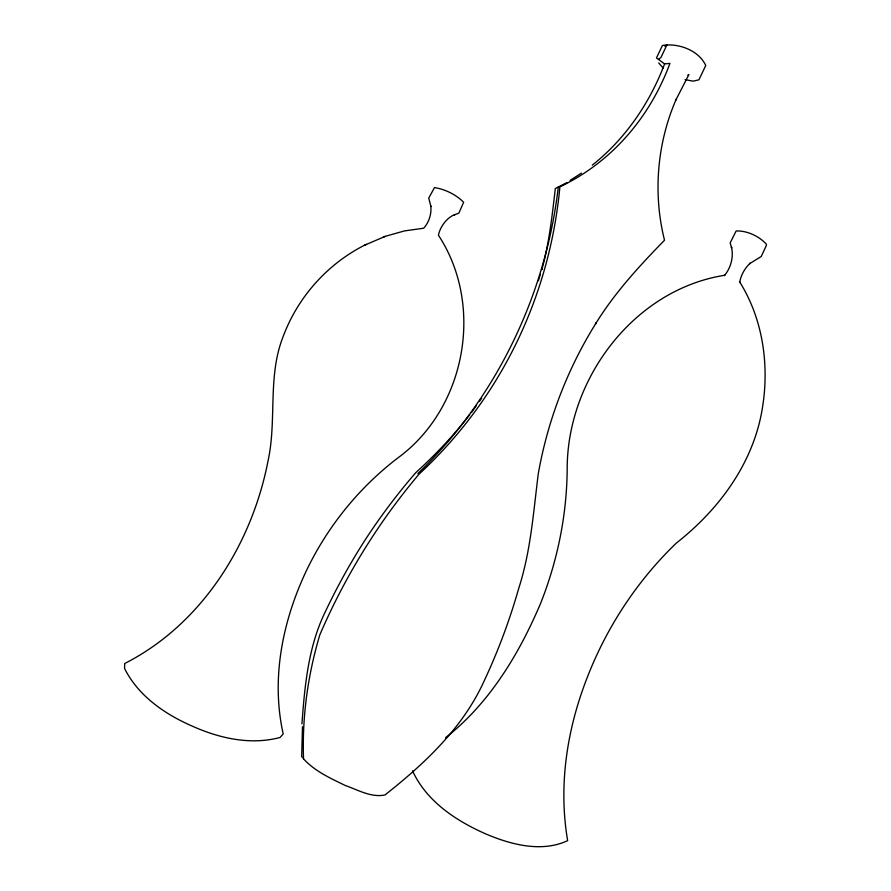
<?xml version="1.0" encoding="UTF-8"?>
<svg xmlns="http://www.w3.org/2000/svg" width="891" height="891" viewBox="0 0 891 891"><rect width="100%" height="100%" fill="white"/><g stroke="black" fill="none" stroke-linecap="round" stroke-linejoin="round"><path stroke-width="1.34" d="M301.67 756.871L302.483 726.722M301.938 723.915C304.7 685.725 308.364 646.086 325.538 611.304C337.422 586.178 350.954 561.865 366.056 538.532C381.148 515.51 397.754 493.491 415.763 472.675C435.376 454.911 453.586 435.632 469.746 414.671M558.312 186.787C545.86 294.665 496.231 398.132 417.879 473.611M542.263 267.957L541.828 269.639C549.19 243.132 552.142 215.733 555.327 188.547L567.088 182.532M538.387 280.832L540.325 274.395M658.494 59.43L660.933 57.47L666.902 44.962L664.753 46.165M687.807 75.078L688.921 74.532L675.835 100.015L676.213 99.235C657.023 143.306 652.836 193.614 664.519 240.236C639.237 266.097 614.478 293.028 595.433 324.079L596.157 322.91C567.433 368.841 547.753 420.251 538.309 473.578C533.397 512.147 530.802 551.095 518.729 588.383C509.229 621.784 496.9 654.35 481.931 685.669C460.524 730.052 423.236 764.834 384.99 794.928C371.324 797.913 357.848 789.838 345.262 785.483C330.461 778.311 314.779 771.227 303.53 758.854A353.437 302.94 -61.8 0 1 319.824 634.837A529.12 432.258 -62.7 0 1 419.037 474.157A506.088 472.787 35.9 0 0 559.893 186.843A258.435 229.299 68.9 0 0 669.943 63.384L664.608 63.907C649.762 103.1 625.293 138.985 592.315 165.102M471.462 412.555L476.184 405.906M479.325 401.473L481.686 398.154M445.511 737.748C489.326 703.511 519.008 654.15 540.525 603.563C557.554 560.751 566.876 514.887 567.188 468.777C567.144 378.864 633.958 289.508 724.784 275.263L724.405 275.62C730.932 267.768 733.816 256.931 731.444 246.941L731.678 247.999L730.163 242.942L736.144 230.969C747.103 230.569 758.787 236.082 766.26 244.023L766.438 245.303L761.248 256.463L749.643 263.658L750.122 263.224C744.731 268.28 741.011 275.041 739.675 282.324L739.552 281.745C763.342 319.579 769.646 366.491 762.061 410.072C752.75 463.988 718.77 509.752 676.458 542.987C637.087 580.765 606.548 627.409 586.924 678.285C566.899 729.774 558.289 785.806 567.645 840.636C541.45 852.932 510.12 844.468 484.737 833.464C455.357 820.366 426.321 801.009 412.522 770.804M570.095 180.361L581.433 173.121M364.386 245.292C327.12 264.259 297.661 297.416 283.126 336.62C267.322 376.459 277.045 419.939 268.013 461.048C251.808 544.412 201.8 624.29 124.707 663.505L124.562 668.45C138.283 695.949 164.779 714.159 192.267 726.132C219.52 738.361 250.583 745.355 280.075 737.481L283.193 733.917C270.864 678.697 282.503 621.35 306.304 570.886C327.409 526.704 358.984 487.633 397.898 457.896C465.815 408.267 484.671 305.535 438.417 235.213C439.831 227.74 446.291 217.66 455.067 214.497L454.287 214.82L458.843 213.194L463.632 202.268C455.992 194.572 445.21 189.282 434.507 187.589L428.749 198.069L430.899 206.556L430.787 205.91C431.69 213.929 429.083 222.227 423.659 228.23L404.481 230.914L385.202 236.36L364.386 245.292L366.591 244.334M383.42 237.14L385.202 236.36M685.056 79.644L693.209 81.148L698.912 79.822L705.739 65.544C699.023 50.431 678.296 42.712 662.403 45.497L656.467 57.948L664.608 63.907M663.194 68.117L658.739 62.96M302.895 757.283L303.53 758.854"/></g></svg>
